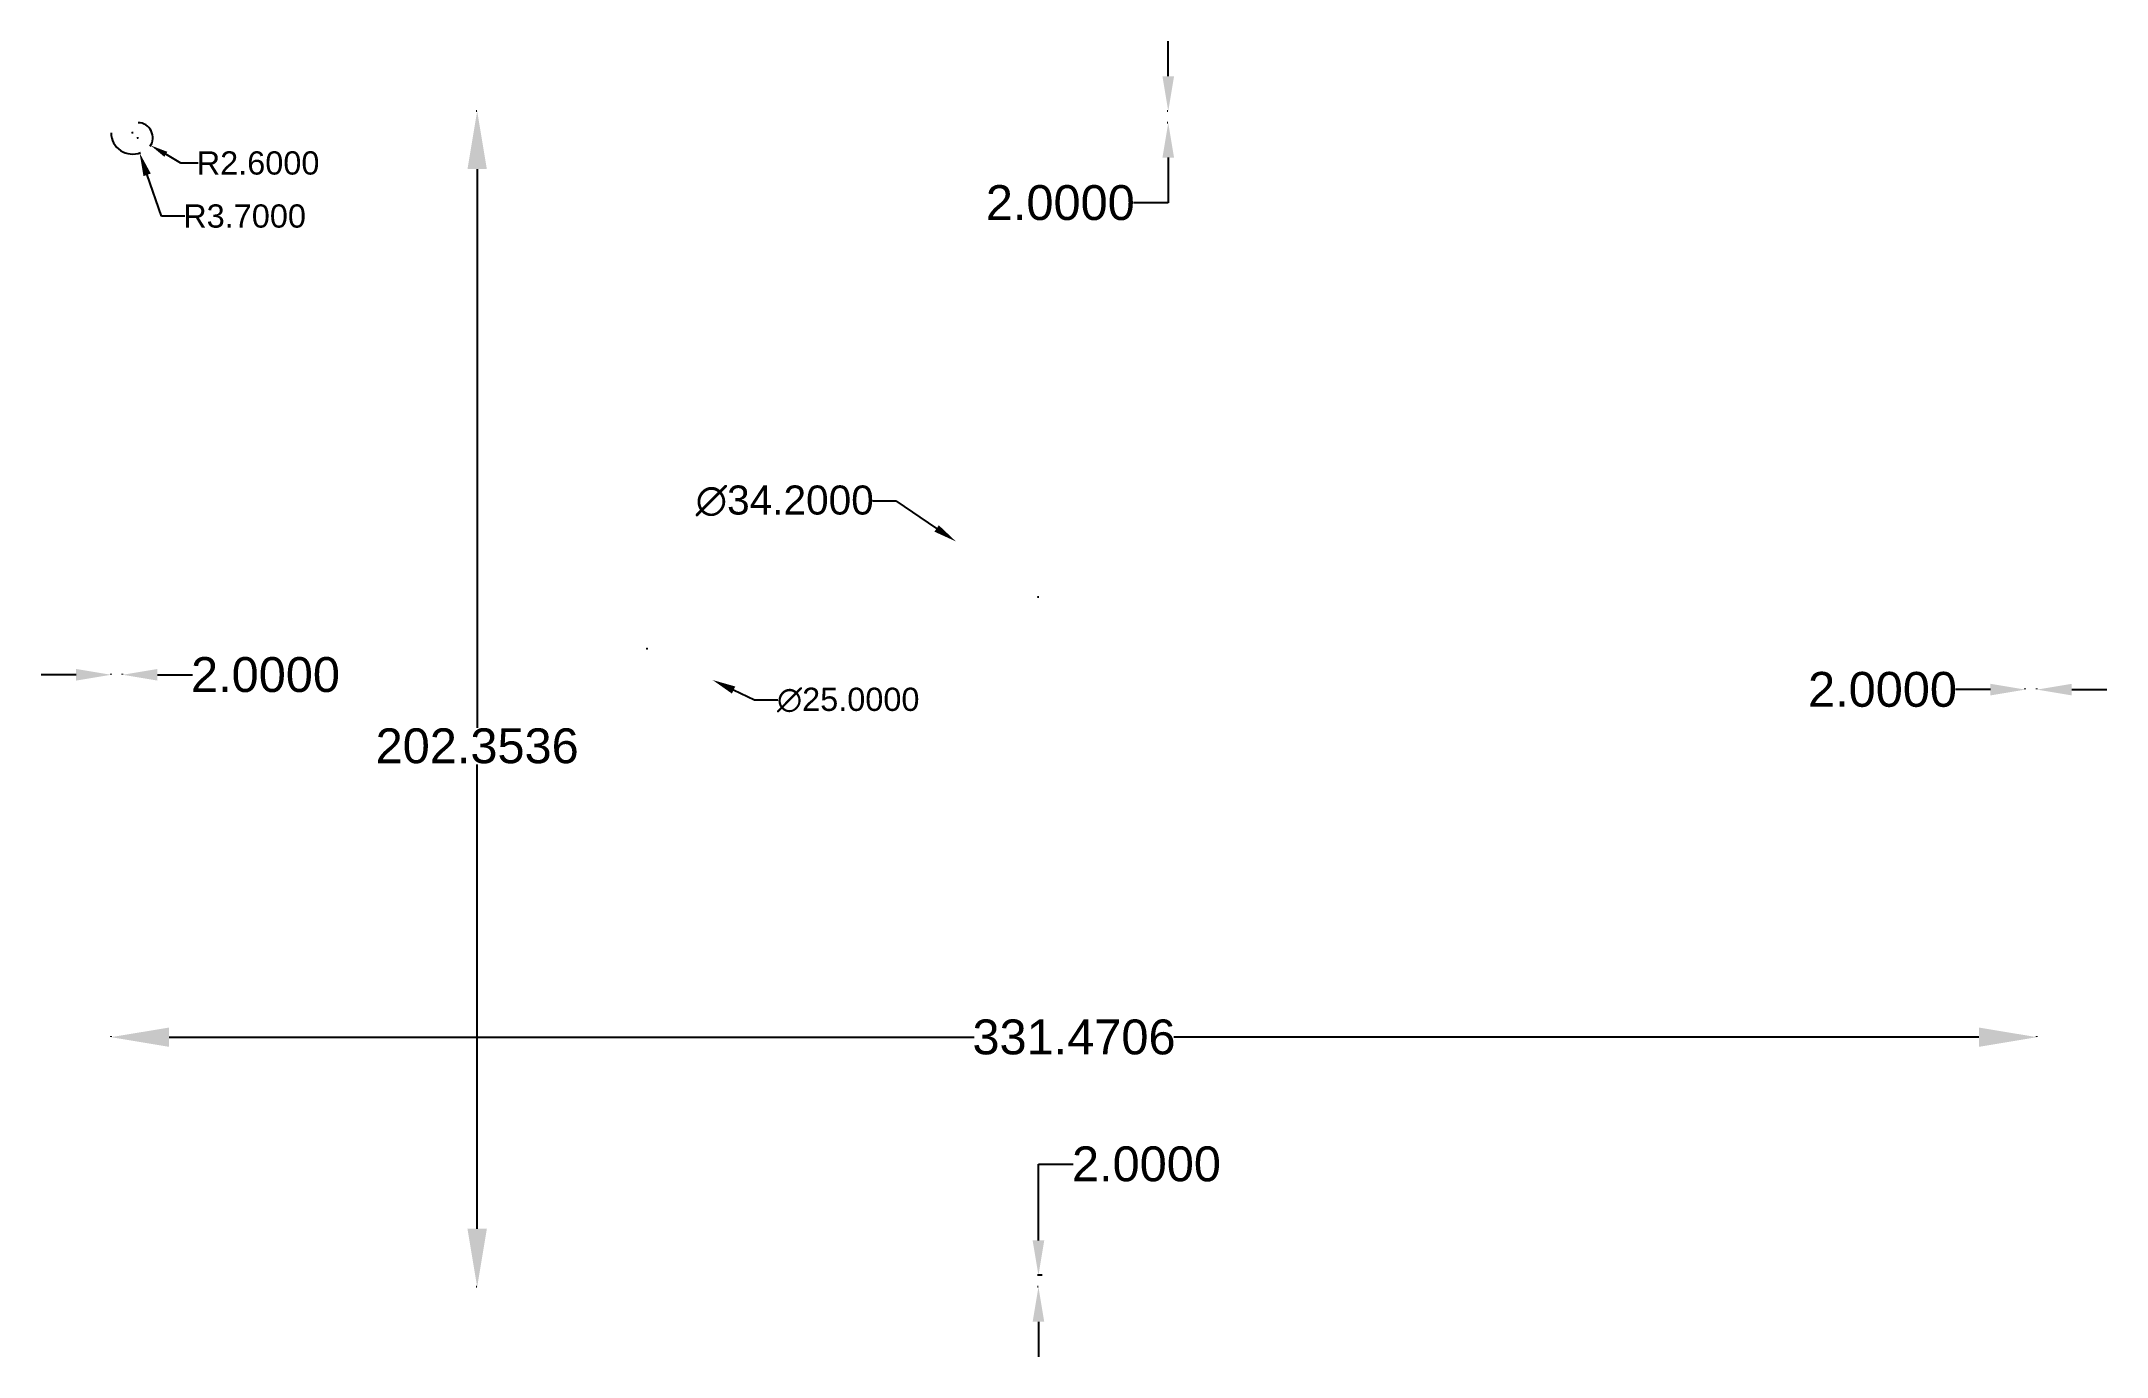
# Model space of a CAD drawing. Header units: millimetres. Extents: x -6 to 349, y -5 to 221.
import ezdxf

# ---------------------------------------------------------------- set-up
doc = ezdxf.new("R2010")
doc.units = ezdxf.units.MM
doc.header["$MEASUREMENT"] = 0
doc.styles.get("Standard").update_dxf_attribs({"font": 'Arial.ttf'})
doc.dimstyles.get("Standard").update_dxf_attribs({"dimtxt": 0.18, "dimasz": 0.18, "dimexe": 0.18, "dimexo": 0.0625, "dimgap": 0.09, "dimtad": 0, "dimtih": 1, "dimtoh": 1, "dimdec": 4, "dimzin": 0, "dimdsep": 46, "dimtxsty": 'Standard', "dimcen": 0.09, "dimadec": 0, "dimazin": 0, "dimtfac": 1, "dimtdec": 4, "dimtofl": 0, "dimtmove": 0, "dimatfit": 3, "dimfxl": 1, "dimtolj": 1, "dimtzin": 0, "dimarcsym": 0})

# ---------------------------------------------------------------- blocks, each defined once
blk = doc.blocks.new('*D2')
at = {"color": 0, "lineweight": -2, "transparency": 16777216}
for p, q in [((5.67, 50.07), (5.67, 50.19)), ((15.67, 50.01), (154.21, 50.01)), ((327.14, 50.01), (188.61, 50.01)), ((337.14, 50.07), (337.14, 50.19))]:
    blk.add_line(p, q, dxfattribs=at)
at = {"color": 0, "transparency": 16777216}
for points in [[(15.67, 51.67), (15.67, 48.34), (5.67, 50.01)], [(327.14, 51.67), (327.14, 48.34), (337.14, 50.01)]]:
    blk.add_solid(points, dxfattribs=at)
at = {"layer": 'Defpoints', "color": 0, "transparency": 16777216}
for p in [(5.67, 50.01), (337.14, 50.01), (337.14, 50.01)]:
    blk.add_point(p, dxfattribs=at)
at = {"color": 0, "transparency": 16777216, "insert": (171.41, 50.01), "char_height": 6, "attachment_point": 5}
blk.add_mtext('\\A1;331.4706', dxfattribs=at)
blk = doc.blocks.new('*D3')
at = {"color": 0, "lineweight": -2, "transparency": 16777216}
for p, q in [((68.63, 209.38), (68.51, 209.38)), ((68.69, 199.38), (68.69, 103.26)), ((68.69, 17.03), (68.69, 96.95)), ((68.63, 7.03), (68.51, 7.03))]:
    blk.add_line(p, q, dxfattribs=at)
at = {"color": 0, "transparency": 16777216}
for points in [[(67.02, 199.38), (70.36, 199.38), (68.69, 209.38)], [(67.02, 17.03), (70.36, 17.03), (68.69, 7.03)]]:
    blk.add_solid(points, dxfattribs=at)
at = {"layer": 'Defpoints', "color": 0, "transparency": 16777216}
for p in [(68.69, 209.38), (68.69, 7.03), (68.69, 7.03)]:
    blk.add_point(p, dxfattribs=at)
at = {"color": 0, "transparency": 16777216, "insert": (68.69, 100.11), "char_height": 6, "attachment_point": 5}
blk.add_mtext('\\A1;202.3536', dxfattribs=at)
blk = doc.blocks.new('*D4')
at = {"color": 0, "lineweight": -2, "transparency": 16777216}
for p, q in [((-0.33, 112.37), (-6.33, 112.37)), ((5.67, 112.44), (5.67, 112.55)), ((7.67, 112.44), (7.67, 112.55)), ((13.67, 112.37), (19.67, 112.37))]:
    blk.add_line(p, q, dxfattribs=at)
at = {"color": 0, "transparency": 16777216}
for points in [[(-0.33, 113.37), (-0.33, 111.37), (5.67, 112.37)], [(13.67, 113.37), (13.67, 111.37), (7.67, 112.37)]]:
    blk.add_solid(points, dxfattribs=at)
at = {"layer": 'Defpoints', "color": 0, "transparency": 16777216}
for p in [(5.67, 112.37), (5.67, 112.37), (7.67, 112.37)]:
    blk.add_point(p, dxfattribs=at)
at = {"color": 0, "transparency": 16777216, "insert": (32.26, 112.37), "char_height": 6, "attachment_point": 5}
blk.add_mtext('\\A1;2.0000', dxfattribs=at)
blk = doc.blocks.new('*D5')
at = {"color": 0, "lineweight": -2, "transparency": 16777216}
for p, q in [((165.29, 15.03), (165.29, 28.17)), ((165.29, 28.17), (171.29, 28.17)), ((165.91, 9.03), (165.11, 9.03)), ((165.23, 7.03), (165.11, 7.03)), ((165.29, 1.03), (165.29, -4.97))]:
    blk.add_line(p, q, dxfattribs=at)
at = {"color": 0, "transparency": 16777216}
for points in [[(164.29, 15.03), (166.29, 15.03), (165.29, 9.03)], [(164.29, 1.03), (166.29, 1.03), (165.29, 7.03)]]:
    blk.add_solid(points, dxfattribs=at)
at = {"layer": 'Defpoints', "color": 0, "transparency": 16777216}
for p in [(165.98, 9.03), (165.29, 7.03), (165.29, 7.03)]:
    blk.add_point(p, dxfattribs=at)
at = {"color": 0, "transparency": 16777216, "insert": (183.88, 28.17), "char_height": 6, "attachment_point": 5}
blk.add_mtext('\\A1;2.0000', dxfattribs=at)
blk = doc.blocks.new('*D6')
at = {"color": 0, "lineweight": -2, "transparency": 16777216}
for p, q in [((329.14, 109.82), (323.14, 109.82)), ((335.14, 109.88), (335.14, 110)), ((337.14, 109.88), (337.14, 110)), ((343.14, 109.82), (349.14, 109.82))]:
    blk.add_line(p, q, dxfattribs=at)
at = {"color": 0, "transparency": 16777216}
for points in [[(329.14, 110.82), (329.14, 108.82), (335.14, 109.82)], [(343.14, 110.82), (343.14, 108.82), (337.14, 109.82)]]:
    blk.add_solid(points, dxfattribs=at)
at = {"layer": 'Defpoints', "color": 0, "transparency": 16777216}
for p in [(335.14, 109.82), (335.14, 109.82), (337.14, 109.82)]:
    blk.add_point(p, dxfattribs=at)
at = {"color": 0, "transparency": 16777216, "insert": (310.56, 109.82), "char_height": 6, "attachment_point": 5}
blk.add_mtext('\\A1;2.0000', dxfattribs=at)
blk = doc.blocks.new('*D7')
at = {"color": 0, "lineweight": -2, "transparency": 16777216}
for p, q in [((187.63, 215.38), (187.63, 221.38)), ((187.57, 209.38), (187.45, 209.38)), ((187.57, 207.38), (187.45, 207.38)), ((187.63, 201.38), (187.63, 193.59)), ((187.63, 193.59), (181.63, 193.59))]:
    blk.add_line(p, q, dxfattribs=at)
at = {"color": 0, "transparency": 16777216}
for points in [[(186.63, 215.38), (188.63, 215.38), (187.63, 209.38)], [(186.63, 201.38), (188.63, 201.38), (187.63, 207.38)]]:
    blk.add_solid(points, dxfattribs=at)
at = {"layer": 'Defpoints', "color": 0, "transparency": 16777216}
for p in [(187.63, 209.38), (187.63, 207.38), (187.63, 207.38)]:
    blk.add_point(p, dxfattribs=at)
at = {"color": 0, "transparency": 16777216, "insert": (169.05, 193.59), "char_height": 6, "attachment_point": 5}
blk.add_mtext('\\A1;2.0000', dxfattribs=at)
blk = doc.blocks.new('*D8')
at = {"color": 0, "lineweight": -2, "transparency": 16777216}
for p, q in [((97.85, 116.87), (98.03, 116.87)), ((97.94, 116.78), (97.94, 116.96)), ((116.43, 108.02), (112.82, 109.74)), ((120.43, 108.02), (116.43, 108.02))]:
    blk.add_line(p, q, dxfattribs=at)
at = {"color": 0, "transparency": 16777216}
blk.add_solid([(113.11, 110.35), (112.53, 109.14), (109.21, 111.47)], dxfattribs=at)
at = {"layer": 'Defpoints', "color": 0, "transparency": 16777216}
for p in [(86.67, 122.27, 2), (109.21, 111.47, 2)]:
    blk.add_point(p, dxfattribs=at)
at = {"color": 0, "transparency": 16777216, "insert": (132.55, 108.02), "char_height": 4, "attachment_point": 5}
blk.add_mtext('\\A1;∅25.0000', dxfattribs=at)
blk = doc.blocks.new('*D9')
at = {"color": 0, "lineweight": -2, "transparency": 16777216}
for p, q in [((10.18, 204.78), (10.36, 204.78)), ((10.27, 204.69), (10.27, 204.87)), ((17.68, 200.42), (15.1, 201.94)), ((20.68, 200.42), (17.68, 200.42))]:
    blk.add_line(p, q, dxfattribs=at)
blk.add_arc((10.27, 204.78), 2.6, 325.5445, 88.6227, dxfattribs=at)
at = {"color": 0, "transparency": 16777216}
blk.add_solid([(15.35, 202.37), (14.85, 201.51), (12.51, 203.46)], dxfattribs=at)
at = {"layer": 'Defpoints', "color": 0, "transparency": 16777216}
for p in [(10.27, 204.78, 1), (12.51, 203.46, 1)]:
    blk.add_point(p, dxfattribs=at)
at = {"color": 0, "transparency": 16777216, "insert": (30.98, 200.42), "char_height": 4, "attachment_point": 5}
blk.add_mtext('\\A1;R2.6000', dxfattribs=at)
blk = doc.blocks.new('*D10')
at = {"color": 0, "lineweight": -2, "transparency": 16777216}
for p, q in [((136.74, 142.28), (140.74, 142.28)), ((140.74, 142.28), (147.77, 137.55)), ((165.18, 125.76), (165.36, 125.76)), ((165.27, 125.67), (165.27, 125.85))]:
    blk.add_line(p, q, dxfattribs=at)
at = {"color": 0, "transparency": 16777216}
blk.add_solid([(148.14, 138.1), (147.39, 137), (151.08, 135.32)], dxfattribs=at)
at = {"layer": 'Defpoints', "color": 0, "transparency": 16777216}
for p in [(151.08, 135.32), (179.45, 116.21)]:
    blk.add_point(p, dxfattribs=at)
at = {"color": 0, "transparency": 16777216, "insert": (121.62, 142.28), "char_height": 5, "attachment_point": 5}
blk.add_mtext('\\A1;∅34.2000', dxfattribs=at)
blk = doc.blocks.new('*D11')
at = {"color": 0, "lineweight": -2, "transparency": 16777216}
for p, q in [((9.28, 205.68), (9.46, 205.68)), ((9.37, 205.59), (9.37, 205.77)), ((14.36, 191.29), (11.89, 198.4)), ((18.36, 191.29), (14.36, 191.29))]:
    blk.add_line(p, q, dxfattribs=at)
blk.add_arc((9.37, 205.68), 3.7, 180.9678, 291.8944, dxfattribs=at)
at = {"color": 0, "transparency": 16777216}
blk.add_solid([(12.52, 198.62), (11.26, 198.19), (10.58, 202.18)], dxfattribs=at)
at = {"layer": 'Defpoints', "color": 0, "transparency": 16777216}
for p in [(9.37, 205.68, 1), (10.58, 202.18, 1)]:
    blk.add_point(p, dxfattribs=at)
at = {"color": 0, "transparency": 16777216, "insert": (28.66, 191.29), "char_height": 4, "attachment_point": 5}
blk.add_mtext('\\A1;R3.7000', dxfattribs=at)

msp = doc.modelspace()

# ---------------------------------------------------------------- dimensions: what is measured, and where the dimension line sits
for base, p1, p2, angle, override, picture, middle in [((187.63065, 207.3807), (187.63065, 209.38073), (187.63065, 207.3807), 90, {"dimtxt": 6, "dimasz": 6}, '*D7', (169.04542, 193.5869)), ((68.69118, 7.02716), (68.69118, 209.38073), (68.69118, 7.02716), 90, {"dimtxt": 6, "dimasz": 10}, '*D3', (68.69118, 100.10501)), ((5.67347, 112.37403), (7.6735, 112.37403), (5.67347, 112.37403), 180, {"dimtxt": 6, "dimasz": 6}, '*D4', (32.25873, 112.37403)), ((337.14403, 50.00653), (5.67347, 50.00653), (337.14403, 50.00653), 180, {"dimtxt": 6, "dimasz": 10}, '*D2', (171.40875, 50.00653)), ((165.29267, 7.02716), (165.97664, 9.0272), (165.29267, 7.02716), 270, {"dimtxt": 6, "dimasz": 6}, '*D5', (183.8779, 28.17311))]:
    dim = msp.add_linear_dim(base=base, p1=p1, p2=p2, angle=angle, dimstyle='Standard', override=override)
    dim.commit()
    dim.dimension.update_dxf_attribs({"geometry": picture, "text_midpoint": middle, "dimtype": 160})
for center, mpoint, override, picture, middle in [((10.2735, 204.7807, 1), (12.51399, 203.46153, 1), {"dimtxt": 4, "dimasz": 3}, '*D9', (30.98445, 200.41731)), ((9.37347, 205.68073, 1), (10.58461, 202.18457, 1), {"dimtxt": 4, "dimasz": 4}, '*D11', (28.66001, 191.28649))]:
    dim = msp.add_radius_dim(center=center, mpoint=mpoint, dimstyle='Standard', override=override)
    dim.commit()
    dim.dimension.update_dxf_attribs({"geometry": picture, "text_midpoint": middle, "dimtype": 164})
dim = msp.add_diameter_dim_2p(p1=(179.44646, 116.20552), p2=(151.08382, 135.31575), dimstyle='Standard', override={"dimtxt": 5, "dimasz": 4})
dim.commit()
dim.dimension.update_dxf_attribs({"geometry": '*D10', "text_midpoint": (121.62218, 142.28215), "dimtype": 163})
dim = msp.add_diameter_dim_2p(p1=(86.66713, 122.27028, 2), p2=(109.21467, 111.47175, 2), dimstyle='Standard', override={"dimtxt": 4, "dimasz": 4})
dim.commit()
dim.dimension.update_dxf_attribs({"geometry": '*D8', "text_midpoint": (132.5458, 108.01621)})
dim = msp.add_linear_dim(base=(335.144, 109.81798), p1=(337.14403, 109.81798), p2=(335.144, 109.81798), dimstyle='Standard', override={"dimtxt": 6, "dimasz": 6})
dim.commit()
dim.dimension.update_dxf_attribs({"geometry": '*D6', "text_midpoint": (310.55877, 109.81798), "dimtype": 160})

doc.saveas('drawing.dxf')
